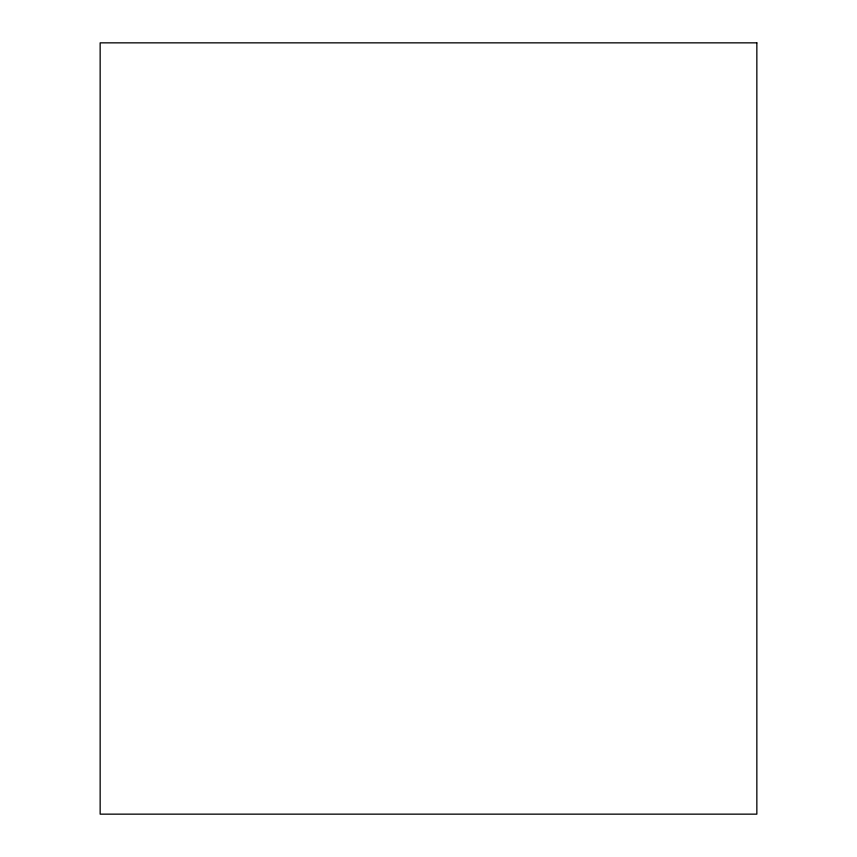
<?xml version="1.0" encoding="UTF-8"?>
<svg xmlns="http://www.w3.org/2000/svg" width="857" height="857" viewBox="0 0 857 857"><rect width="100%" height="100%" fill="white"/><g stroke="black" fill="none" stroke-linecap="round" stroke-linejoin="round"><path stroke-width="1.29" d="M756.849 42.85L100.151 42.85L100.151 814.15L756.849 814.15L756.849 42.85"/></g></svg>
